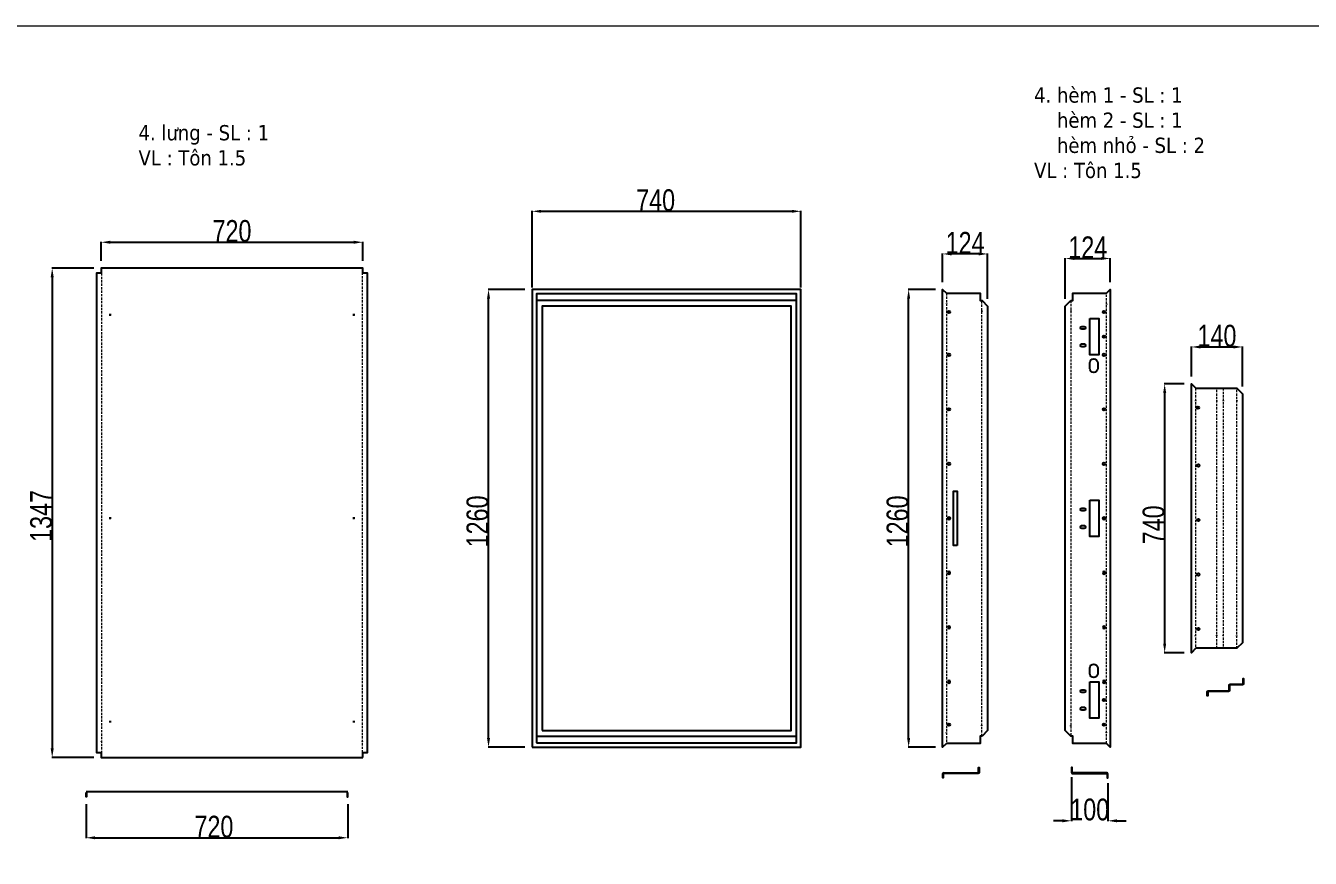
# Model space of a CAD drawing. Header units: inches. Extents: x 21 to 136330, y 8 to 58290.
# Drawn here: x 35459 to 38993, y 31518 to 33810 of the extents above; entities that cross this region are included whole.
import ezdxf
from ezdxf.enums import TextEntityAlignment as Align

# ---------------------------------------------------------------- set-up
doc = ezdxf.new("R2010")
doc.units = ezdxf.units.IN
doc.header["$MEASUREMENT"] = 0
doc.linetypes.add('HIDDEN', pattern=[9.525, 6.35, -3.175])
doc.layers.add('0 TĂNG CỨNG', color=7, linetype='Continuous', lineweight=15)
doc.layers.add('@.0.DM. NÉT ĐỨT', color=8, linetype='HIDDEN', lineweight=9)
doc.layers.add('@.0.DM. NÉT CHÍNH', color=7, linetype='Continuous')
doc.layers.add('@.DM. KÍCH THƯỚC', color=8, linetype='Continuous', transparency=0.2)
doc.layers.add('@.DM. KÍCH THƯỚC @ 1', color=8, linetype='Continuous', transparency=0.2)
doc.styles.add('ARIAL', font='arial.ttf')
doc.styles.add('Note Text (ISO)', font='tahoma.ttf')
doc.styles.add('roman', font='roman.shx', dxfattribs={"width": 0.8})
doc.styles.add('Tahoma (Input Text)', font='tahoma.ttf')
doc.dimstyles.new('Kích thước Duy Mạnh', dxfattribs={"dimtxt": 30, "dimasz": 25, "dimexe": 1.25, "dimexo": 20, "dimtad": 1, "dimdec": 1, "dimtxsty": 'roman', "dimcen": 2.5, "dimclrd": 8, "dimclre": 8, "dimclrt": 2, "dimadec": 0, "dimazin": 0, "dimtfac": 1, "dimtdec": 1, "dimtix": 1, "dimtmove": 0, "dimatfit": 3, "dimfxl": 1, "dimtfillclr": 1, "dimarcsym": 0})

# ---------------------------------------------------------------- blocks, each defined once
blk = doc.blocks.new('*D879')
at = {"layer": '@.DM. KÍCH THƯỚC', "color": 8, "lineweight": -2, "transparency": 16777216}
for p, q in [((35646.6, 33142.4), (35530.7, 33142.4)), ((35646.6, 31795.4), (35530.7, 31795.4))]:
    blk.add_line(p, q, dxfattribs=at)
at = {"layer": '@.DM. KÍCH THƯỚC', "lineweight": -2, "transparency": 16777216}
blk.add_line((35532, 33117.4), (35532, 31820.4), dxfattribs=at)
at = {"layer": '@.DM. KÍCH THƯỚC', "transparency": 16777216}
for points in [[(35527.8, 33117.4), (35536.1, 33117.4), (35532, 33142.4)], [(35527.8, 31820.4), (35536.1, 31820.4), (35532, 31795.4)]]:
    blk.add_solid(points, dxfattribs=at)
at = {"layer": 'Defpoints', "color": 0, "transparency": 16777216}
for p in [(35666.6, 33142.4), (35532, 31795.4), (35666.6, 31795.4)]:
    blk.add_point(p, dxfattribs=at)
at = {"layer": '@.DM. KÍCH THƯỚC', "color": 2, "transparency": 16777216, "insert": (35471.3, 32388.9), "char_height": 60, "attachment_point": 1, "rotation": 90, "style": 'roman'}
blk.add_mtext('1347', dxfattribs=at)
blk = doc.blocks.new('*D880')
at = {"layer": '@.DM. KÍCH THƯỚC', "color": 8, "lineweight": -2, "transparency": 16777216}
for p, q in [((37961.5, 33083.8), (37886.8, 33083.8)), ((37961.5, 31824), (37886.8, 31824))]:
    blk.add_line(p, q, dxfattribs=at)
at = {"layer": '@.DM. KÍCH THƯỚC', "lineweight": -2, "transparency": 16777216}
blk.add_line((37888.1, 31849), (37888.1, 33058.8), dxfattribs=at)
at = {"layer": '@.DM. KÍCH THƯỚC', "transparency": 16777216}
for points in [[(37883.9, 33058.8), (37892.2, 33058.8), (37888.1, 33083.8)], [(37883.9, 31849), (37892.2, 31849), (37888.1, 31824)]]:
    blk.add_solid(points, dxfattribs=at)
at = {"layer": 'Defpoints', "color": 0, "transparency": 16777216}
for p in [(37888.1, 33083.8), (37981.5, 33083.8), (37981.5, 31824)]:
    blk.add_point(p, dxfattribs=at)
at = {"layer": '@.DM. KÍCH THƯỚC', "color": 2, "transparency": 16777216, "insert": (37827.4, 32373.9), "char_height": 60, "attachment_point": 1, "rotation": 90, "style": 'roman'}
blk.add_mtext('1260', dxfattribs=at)
blk = doc.blocks.new('*D884')
at = {"layer": '@.DM. KÍCH THƯỚC', "color": 8, "lineweight": -2, "transparency": 16777216}
for p, q in [((35625, 31667.2), (35625, 31573.2)), ((36345, 31667.2), (36345, 31573.2))]:
    blk.add_line(p, q, dxfattribs=at)
at = {"layer": '@.DM. KÍCH THƯỚC', "lineweight": -2, "transparency": 16777216}
blk.add_line((35650, 31574.5), (36320, 31574.5), dxfattribs=at)
at = {"layer": '@.DM. KÍCH THƯỚC', "transparency": 16777216}
for points in [[(35650, 31578.7), (35650, 31570.3), (35625, 31574.5)], [(36320, 31578.7), (36320, 31570.3), (36345, 31574.5)]]:
    blk.add_solid(points, dxfattribs=at)
at = {"layer": 'Defpoints', "color": 0, "transparency": 16777216}
for p in [(35625, 31687.2), (36345, 31687.2), (36345, 31574.5)]:
    blk.add_point(p, dxfattribs=at)
at = {"layer": '@.DM. KÍCH THƯỚC', "color": 2, "transparency": 16777216, "insert": (35923.3, 31635.1), "char_height": 60, "attachment_point": 1, "style": 'roman'}
blk.add_mtext('720', dxfattribs=at)
blk = doc.blocks.new('KHUNG KT1')
at = {"color": 7}
blk.add_lwpolyline([(0, 0), (7128, 0), (7128, -5040), (0, -5040)], close=True, dxfattribs=at)
at = {"color": 1, "style": 'Tahoma (Input Text)', "flags": 8}
for tag, p in [('#01', (328.9, -4851.1)), ('#03', (1514.7, -4846.3)), ('#05', (2819, -4851.1)), ('#07', (4424, -4851.1)), ('#09', (5172.9, -4851.1)), ('#02', (189.8, -4995.1)), ('#04', (1755.3, -4995.1)), ('#06', (2727.8, -4995.1)), ('#08', (4382.7, -4995.1)), ('#10', (5172.9, -4995.1))]:
    blk.add_attdef(tag, p, '', height=60, dxfattribs=at)
blk.add_attdef('#11', text='', height=60, dxfattribs=at).set_placement((6996, -4961.6), align=Align.CENTER)
at = {"layer": '0 TĂNG CỨNG', "color": 1, "style": 'ARIAL'}
blk.add_attdef('#12', (852.8, -4987.6), '', height=60, dxfattribs=at)
blk = doc.blocks.new('*D920')
at = {"layer": '@.DM. KÍCH THƯỚC', "color": 8, "lineweight": -2, "transparency": 16777216}
for p, q in [((38646.3, 32823.8), (38591.2, 32823.8)), ((38646.3, 32084), (38591.2, 32084))]:
    blk.add_line(p, q, dxfattribs=at)
at = {"layer": '@.DM. KÍCH THƯỚC', "lineweight": -2, "transparency": 16777216}
blk.add_line((38592.4, 32109), (38592.4, 32798.8), dxfattribs=at)
at = {"layer": '@.DM. KÍCH THƯỚC', "transparency": 16777216}
for points in [[(38588.3, 32798.8), (38596.6, 32798.8), (38592.4, 32823.8)], [(38588.3, 32109), (38596.6, 32109), (38592.4, 32084)]]:
    blk.add_solid(points, dxfattribs=at)
at = {"layer": 'Defpoints', "color": 0, "transparency": 16777216}
for p in [(38592.4, 32823.8), (38666.3, 32823.8), (38666.3, 32084)]:
    blk.add_point(p, dxfattribs=at)
at = {"layer": '@.DM. KÍCH THƯỚC', "color": 2, "transparency": 16777216, "insert": (38531.8, 32382.2), "char_height": 60, "attachment_point": 1, "rotation": 90, "style": 'roman'}
blk.add_mtext('740', dxfattribs=at)
blk = doc.blocks.new('*U294')
at = {"layer": '@.0.DM. NÉT CHÍNH', "color": 0}
blk.add_circle((0, 0), 3.5, dxfattribs=at)
blk = doc.blocks.new('*U295')
at = {"layer": '@.0.DM. NÉT CHÍNH', "color": 0, "linetype": 'ByBlock', "lineweight": -2, "transparency": 16777216}
for p in [(0, 450), (0, 300), (0, 150), (0, 0)]:
    blk.add_blockref('*U294', p, dxfattribs=at)
blk = doc.blocks.new('*U296')
at = {"layer": '@.0.DM. NÉT CHÍNH', "color": 0}
blk.add_circle((0, 0), 3.5, dxfattribs=at)
blk = doc.blocks.new('*U297')
at = {"layer": '@.0.DM. NÉT CHÍNH', "color": 0, "linetype": 'ByBlock', "lineweight": -2, "transparency": 16777216}
for p in [(0, 450), (0, 300), (0, 150), (0, 0)]:
    blk.add_blockref('*U296', p, dxfattribs=at)
blk = doc.blocks.new('*U298')
at = {"layer": '@.0.DM. NÉT CHÍNH', "color": 0}
blk.add_circle((0, 0), 3.5, dxfattribs=at)
blk = doc.blocks.new('*U299')
at = {"layer": '@.0.DM. NÉT CHÍNH', "color": 0, "linetype": 'ByBlock', "lineweight": -2, "transparency": 16777216}
for p in [(0, 450), (0, 300), (0, 150), (0, 0)]:
    blk.add_blockref('*U298', p, dxfattribs=at)
blk = doc.blocks.new('*U300')
at = {"layer": '@.0.DM. NÉT CHÍNH', "color": 0}
blk.add_circle((0, 0), 3.5, dxfattribs=at)
blk = doc.blocks.new('*U301')
at = {"layer": '@.0.DM. NÉT CHÍNH', "color": 0, "linetype": 'ByBlock', "lineweight": -2, "transparency": 16777216}
for p in [(0, 450), (0, 300), (0, 150), (0, 0)]:
    blk.add_blockref('*U300', p, dxfattribs=at)
blk = doc.blocks.new('*U302')
at = {"layer": '@.0.DM. NÉT CHÍNH', "color": 0}
blk.add_circle((0, 0), 3.5, dxfattribs=at)
blk = doc.blocks.new('*U303')
at = {"layer": '@.0.DM. NÉT CHÍNH', "color": 0, "linetype": 'ByBlock', "lineweight": -2, "transparency": 16777216}
for p in [(0, 450), (0, 300), (0, 150), (0, 0)]:
    blk.add_blockref('*U302', p, dxfattribs=at)
blk = doc.blocks.new('*D923')
at = {"layer": '@.DM. KÍCH THƯỚC', "color": 8, "lineweight": -2, "transparency": 16777216}
for p, q in [((37981.5, 33103.8), (37981.5, 33182.8)), ((38105.3, 33057.9), (38105.3, 33182.8))]:
    blk.add_line(p, q, dxfattribs=at)
at = {"layer": '@.DM. KÍCH THƯỚC', "lineweight": -2, "transparency": 16777216}
blk.add_line((38080.3, 33181.5), (38006.5, 33181.5), dxfattribs=at)
at = {"layer": '@.DM. KÍCH THƯỚC', "transparency": 16777216}
for points in [[(38006.5, 33185.7), (38006.5, 33177.3), (37981.5, 33181.5)], [(38080.3, 33185.7), (38080.3, 33177.3), (38105.3, 33181.5)]]:
    blk.add_solid(points, dxfattribs=at)
at = {"layer": 'Defpoints', "color": 0, "transparency": 16777216}
for p in [(37981.5, 33181.5), (37981.5, 33083.8), (38105.3, 33037.9)]:
    blk.add_point(p, dxfattribs=at)
at = {"layer": '@.DM. KÍCH THƯỚC', "color": 2, "transparency": 16777216, "insert": (38043.4, 33212.1), "char_height": 60, "attachment_point": 5, "style": 'roman'}
blk.add_mtext('124', dxfattribs=at)
blk = doc.blocks.new('*D924')
at = {"layer": '@.DM. KÍCH THƯỚC', "color": 8, "lineweight": -2, "transparency": 16777216}
for p, q in [((38319, 33057.9), (38319, 33170.3)), ((38442.8, 33103.8), (38442.8, 33170.3))]:
    blk.add_line(p, q, dxfattribs=at)
at = {"layer": '@.DM. KÍCH THƯỚC', "lineweight": -2, "transparency": 16777216}
blk.add_line((38344, 33169), (38417.8, 33169), dxfattribs=at)
at = {"layer": '@.DM. KÍCH THƯỚC', "transparency": 16777216}
for points in [[(38344, 33173.2), (38344, 33164.9), (38319, 33169)], [(38417.8, 33173.2), (38417.8, 33164.9), (38442.8, 33169)]]:
    blk.add_solid(points, dxfattribs=at)
at = {"layer": 'Defpoints', "color": 0, "transparency": 16777216}
for p in [(38442.8, 33169), (38442.8, 33083.8), (38319, 33037.9)]:
    blk.add_point(p, dxfattribs=at)
at = {"layer": '@.DM. KÍCH THƯỚC', "color": 2, "transparency": 16777216, "insert": (38380.9, 33199.7), "char_height": 60, "attachment_point": 5, "style": 'roman'}
blk.add_mtext('124', dxfattribs=at)
blk = doc.blocks.new('*D925')
at = {"layer": '@.DM. KÍCH THƯỚC', "color": 8, "lineweight": -2, "transparency": 16777216}
for p, q in [((38666.3, 32843.8), (38666.3, 32926.7)), ((38806.3, 32816.4), (38806.3, 32926.7))]:
    blk.add_line(p, q, dxfattribs=at)
at = {"layer": '@.DM. KÍCH THƯỚC', "lineweight": -2, "transparency": 16777216}
blk.add_line((38691.3, 32925.5), (38781.3, 32925.5), dxfattribs=at)
at = {"layer": '@.DM. KÍCH THƯỚC', "transparency": 16777216}
for points in [[(38691.3, 32929.6), (38691.3, 32921.3), (38666.3, 32925.5)], [(38781.3, 32929.6), (38781.3, 32921.3), (38806.3, 32925.5)]]:
    blk.add_solid(points, dxfattribs=at)
at = {"layer": 'Defpoints', "color": 0, "transparency": 16777216}
for p in [(38806.3, 32925.5), (38666.3, 32823.8), (38806.3, 32796.4)]:
    blk.add_point(p, dxfattribs=at)
at = {"layer": '@.DM. KÍCH THƯỚC', "color": 2, "transparency": 16777216, "insert": (38736.3, 32956.1), "char_height": 60, "attachment_point": 5, "style": 'roman'}
blk.add_mtext('140', dxfattribs=at)
blk = doc.blocks.new('*D926')
at = {"layer": '@.DM. KÍCH THƯỚC', "color": 8, "lineweight": -2, "transparency": 16777216}
for p, q in [((38336.2, 31741.4), (38336.2, 31620)), ((38436.2, 31724.6), (38436.2, 31620))]:
    blk.add_line(p, q, dxfattribs=at)
at = {"layer": '@.DM. KÍCH THƯỚC', "lineweight": -2, "transparency": 16777216}
for p, q in [((38311.2, 31621.2), (38286.2, 31621.2)), ((38461.2, 31621.2), (38486.2, 31621.2))]:
    blk.add_line(p, q, dxfattribs=at)
at = {"layer": '@.DM. KÍCH THƯỚC', "transparency": 16777216}
for points in [[(38311.2, 31625.4), (38311.2, 31617.1), (38336.2, 31621.2)], [(38461.2, 31625.4), (38461.2, 31617.1), (38436.2, 31621.2)]]:
    blk.add_solid(points, dxfattribs=at)
at = {"layer": 'Defpoints', "color": 0, "transparency": 16777216}
for p in [(38336.2, 31761.4), (38436.2, 31744.6), (38436.2, 31621.2)]:
    blk.add_point(p, dxfattribs=at)
at = {"layer": '@.DM. KÍCH THƯỚC', "color": 2, "transparency": 16777216, "insert": (38386.2, 31651.9), "char_height": 60, "attachment_point": 5, "style": 'roman'}
blk.add_mtext('100', dxfattribs=at)
blk = doc.blocks.new('*D991')
at = {"layer": '@.DM. KÍCH THƯỚC', "color": 8, "lineweight": -2, "transparency": 16777216}
for p, q in [((36831.9, 33083.8), (36731.1, 33083.8)), ((36831.9, 31824), (36731.1, 31824))]:
    blk.add_line(p, q, dxfattribs=at)
at = {"layer": '@.DM. KÍCH THƯỚC', "lineweight": -2, "transparency": 16777216}
blk.add_line((36732.3, 31849), (36732.3, 33058.8), dxfattribs=at)
at = {"layer": '@.DM. KÍCH THƯỚC', "transparency": 16777216}
for points in [[(36728.1, 33058.8), (36736.5, 33058.8), (36732.3, 33083.8)], [(36728.1, 31849), (36736.5, 31849), (36732.3, 31824)]]:
    blk.add_solid(points, dxfattribs=at)
at = {"layer": 'Defpoints', "color": 0, "transparency": 16777216}
for p in [(36732.3, 33083.8), (36851.9, 33083.8), (36851.9, 31824)]:
    blk.add_point(p, dxfattribs=at)
at = {"layer": '@.DM. KÍCH THƯỚC', "color": 2, "transparency": 16777216, "insert": (36671.7, 32373.9), "char_height": 60, "attachment_point": 1, "rotation": 90, "style": 'roman'}
blk.add_mtext('1260', dxfattribs=at)
blk = doc.blocks.new('*D992')
at = {"layer": '@.DM. KÍCH THƯỚC', "color": 8, "lineweight": -2, "transparency": 16777216}
for p, q in [((36852, 33088.9), (36852, 33300.1)), ((37591.9, 33088.9), (37591.9, 33300.1))]:
    blk.add_line(p, q, dxfattribs=at)
at = {"layer": '@.DM. KÍCH THƯỚC', "lineweight": -2, "transparency": 16777216}
blk.add_line((36877, 33298.9), (37566.9, 33298.9), dxfattribs=at)
at = {"layer": '@.DM. KÍCH THƯỚC', "transparency": 16777216}
for points in [[(36877, 33303), (36877, 33294.7), (36852, 33298.9)], [(37566.9, 33303), (37566.9, 33294.7), (37591.9, 33298.9)]]:
    blk.add_solid(points, dxfattribs=at)
at = {"layer": 'Defpoints', "color": 0, "transparency": 16777216}
for p in [(37591.9, 33298.9), (36852, 33068.9), (37591.9, 33068.9)]:
    blk.add_point(p, dxfattribs=at)
at = {"layer": '@.DM. KÍCH THƯỚC', "color": 2, "transparency": 16777216, "insert": (37138.5, 33359.5), "char_height": 60, "attachment_point": 1, "style": 'roman'}
blk.add_mtext('740', dxfattribs=at)
blk = doc.blocks.new('*D993')
at = {"layer": '@.DM. KÍCH THƯỚC', "color": 8, "lineweight": -2, "transparency": 16777216}
for p, q in [((35666.6, 33162.4), (35666.6, 33214.9)), ((36386.6, 33162.4), (36386.6, 33214.9))]:
    blk.add_line(p, q, dxfattribs=at)
at = {"layer": '@.DM. KÍCH THƯỚC', "lineweight": -2, "transparency": 16777216}
blk.add_line((35691.6, 33213.7), (36361.6, 33213.7), dxfattribs=at)
at = {"layer": '@.DM. KÍCH THƯỚC', "transparency": 16777216}
for points in [[(35691.6, 33217.8), (35691.6, 33209.5), (35666.6, 33213.7)], [(36361.6, 33217.8), (36361.6, 33209.5), (36386.6, 33213.7)]]:
    blk.add_solid(points, dxfattribs=at)
at = {"layer": 'Defpoints', "color": 0, "transparency": 16777216}
for p in [(36386.6, 33213.7), (35666.6, 33142.4), (36386.6, 33142.4)]:
    blk.add_point(p, dxfattribs=at)
at = {"layer": '@.DM. KÍCH THƯỚC', "color": 2, "transparency": 16777216, "insert": (36026.6, 33244.3), "char_height": 60, "attachment_point": 5, "style": 'roman'}
blk.add_mtext('720', dxfattribs=at)

msp = doc.modelspace()

# ---------------------------------------------------------------- linework, layer by layer
at = {"layer": '@.0.DM. NÉT CHÍNH'}
for p, q in [((35666.6175, 33128.3906), (35667.8209, 33128.3906)), ((36386.4979, 33128.3906), (36385.2945, 33128.3906)), ((38730.9501, 31978.6884), (38730.9501, 31978.7591)), ((35666.6175, 31809.3906), (35667.8209, 31809.3906)), ((36386.4979, 31809.3906), (36385.2945, 31809.3906)), ((38003.4586, 31752.877), (38003.4586, 31752.9478)), ((38414.6561, 31752.877), (38414.6561, 31752.9478)), ((35625.0154, 31702.2017), (36345.0154, 31702.2017)), ((36345.0154, 31700.7017), (35625.0154, 31700.7017))]:
    msp.add_line(p, q, dxfattribs=at)
at = {"layer": '@.0.DM. NÉT CHÍNH', "color": 1}
for p, q in [((37992.2272, 33045.3925), (37992.2272, 33043.8925)), ((38432.0725, 33044.1702), (38432.0725, 33042.6702)), ((35694.0577, 33013.8906), (35689.0577, 33013.8906)), ((35691.5577, 33011.3906), (35691.5577, 33016.3906)), ((36364.0577, 33013.8906), (36359.0577, 33013.8906)), ((36361.5577, 33011.3906), (36361.5577, 33016.3906)), ((38089.6201, 33025.0143), (38089.6201, 33023.5143)), ((38334.6796, 33025.9238), (38334.6796, 33024.4238)), ((38676.9651, 32777.9471), (38676.9651, 32776.4471)), ((38735.858, 32777.4511), (38735.858, 32775.9511)), ((38753.2509, 32777.6991), (38753.2509, 32776.1991)), ((38790.6439, 32777.9471), (38790.6439, 32776.4471)), ((35694.0577, 32453.8906), (35689.0577, 32453.8906)), ((35691.5577, 32451.3906), (35691.5577, 32456.3906)), ((36364.0577, 32453.8906), (36359.0577, 32453.8906)), ((36361.5577, 32451.3906), (36361.5577, 32456.3906)), ((38676.9651, 32129.8341), (38676.9651, 32131.3341)), ((38735.858, 32130.3301), (38735.858, 32131.8301)), ((38753.2509, 32130.0821), (38753.2509, 32131.5821)), ((38790.6439, 32129.8341), (38790.6439, 32131.3341)), ((35694.0577, 31893.8906), (35689.0577, 31893.8906)), ((35691.5577, 31891.3906), (35691.5577, 31896.3906)), ((36364.0577, 31893.8906), (36359.0577, 31893.8906)), ((36361.5577, 31891.3906), (36361.5577, 31896.3906)), ((38089.6201, 31882.7669), (38089.6201, 31884.2669)), ((38334.6796, 31881.8573), (38334.6796, 31883.3573)), ((37992.2272, 31862.3887), (37992.2272, 31863.8887)), ((38432.0725, 31863.6109), (38432.0725, 31865.1109)), ((35667.8613, 31838.2981), (35667.8613, 31839.7981)), ((36385.2542, 31839.1486), (36385.2542, 31840.6486))]:
    msp.add_line(p, q, dxfattribs=at)
at = {"layer": '@.0.DM. NÉT CHÍNH'}
for points in [[(36386.5577, 31795.3906), (36386.5577, 31809.3906), (36398.9506, 31809.3906), (36398.9506, 33128.3906), (36386.5577, 33128.3906), (36386.5577, 33142.3906), (35666.5577, 33142.3906), (35666.5577, 33128.3906), (35654.1648, 33128.3906), (35654.1648, 31809.3906), (35666.5577, 31809.3906), (35666.5577, 31795.3906)], [(36851.9273, 31823.8906), (37591.9273, 31823.8906), (37591.9273, 33083.8273), (36851.9273, 33083.8273)], [(38089.8873, 31854.4613), (38084.9236, 31854.4613), (38084.9236, 31834.3906), (37991.96, 31834.3906), (37981.5307, 31823.9613), (37981.5307, 33083.8199), (37991.96, 33073.3906), (38084.9236, 33073.3906), (38084.9236, 33053.3199), (38089.8873, 33053.3199), (38105.3166, 33037.8906), (38105.3166, 31869.8906)], [(38334.4124, 33053.3199), (38339.3761, 33053.3199), (38339.3761, 33073.3906), (38432.3397, 33073.3906), (38442.769, 33083.8199), (38442.769, 31823.9613), (38432.3397, 31834.3906), (38339.3761, 31834.3906), (38339.3761, 31854.4613), (38334.4124, 31854.4613), (38318.9832, 31869.8906), (38318.9832, 33037.8906)], [(36863.9273, 31835.8906), (37579.9273, 31835.8906), (37579.9273, 33071.8273), (36863.9273, 33071.8273)], [(36863.9273, 31854.3906), (37579.9273, 31854.3906), (37579.9273, 33053.3906), (36863.9273, 33053.3906)], [(36879.4273, 31869.8906), (37564.4273, 31869.8906), (37564.4273, 33037.8906), (36879.4273, 33037.8906)], [(38806.3403, 32796.3906), (38806.3403, 32111.3906), (38790.911, 32095.9613), (38737.5545, 32095.9613), (38734.1616, 32096.0906), (38678.3979, 32096.0906), (38666.2686, 32083.9613), (38666.2686, 32823.8199), (38678.3979, 32811.6906), (38734.1616, 32811.6906), (38737.5545, 32811.8199), (38790.911, 32811.8199)]]:
    msp.add_lwpolyline(points, close=True, dxfattribs=at)
at = {"layer": '@.0.DM. NÉT CHÍNH', "color": 2}
for points in [[(38370.8761, 32974.1406), (38364.8761, 32974.1406, -1), (38364.8761, 32982.1406), (38370.8761, 32982.1406, -1)], [(38370.8761, 32925.6406), (38364.8761, 32925.6406, -1), (38364.8761, 32933.6406), (38370.8761, 32933.6406, -1)], [(38408.3761, 32881.3906), (38408.3761, 32866.3906, -1), (38386.3761, 32866.3906), (38386.3761, 32881.3906, -1)], [(38370.8761, 32474.1406), (38364.8761, 32474.1406, -1), (38364.8761, 32482.1406), (38370.8761, 32482.1406, -1)], [(38370.8761, 32425.6406), (38364.8761, 32425.6406, -1), (38364.8761, 32433.6406), (38370.8761, 32433.6406, -1)], [(38408.3761, 32041.3906), (38408.3761, 32026.3906, -1), (38386.3761, 32026.3906), (38386.3761, 32041.3906, -1)], [(38370.8761, 31974.1406), (38364.8761, 31974.1406, -1), (38364.8761, 31982.1406), (38370.8761, 31982.1406, -1)], [(38370.8761, 31925.6406), (38364.8761, 31925.6406, -1), (38364.8761, 31933.6406), (38370.8761, 31933.6406, -1)]]:
    msp.add_lwpolyline(points, format="xyb", close=True, dxfattribs=at)
for points in [[(38386.3761, 33003.8906), (38411.3761, 33003.8906), (38411.3761, 32903.8906), (38386.3761, 32903.8906)], [(38021.9236, 32378.8906), (38011.9236, 32378.8906), (38011.9236, 32528.8906), (38021.9236, 32528.8906)], [(38386.3761, 32503.8906), (38411.3761, 32503.8906), (38411.3761, 32403.8906), (38386.3761, 32403.8906)], [(38386.3761, 32003.8906), (38411.3761, 32003.8906), (38411.3761, 31903.8906), (38386.3761, 31903.8906)]]:
    msp.add_lwpolyline(points, close=True, dxfattribs=at)
at = {"layer": '@.0.DM. NÉT CHÍNH'}
for points in [[(38709.4501, 31975.6884, -0.414213562), (38712.4501, 31978.6884), (38767.9501, 31978.6884, 0.414213562), (38769.4501, 31980.1884), (38769.4501, 31994.1884, -0.414213562), (38772.4501, 31997.1884), (38806.4501, 31997.1884, 0.414213562), (38807.9501, 31998.6884), (38807.9501, 32012.6884), (38809.4501, 32012.6884), (38809.4501, 31998.6884, -0.414213562), (38806.4501, 31995.6884), (38772.4501, 31995.6884, 0.414213562), (38770.9501, 31994.1884), (38770.9501, 31980.1884, -0.414213562), (38767.9501, 31977.1884), (38712.4501, 31977.1884, 0.414213562), (38710.9501, 31975.6884), (38710.9501, 31965.1884), (38709.4501, 31965.1884), (38709.4501, 31975.6884), (38709.4501, 31975.7591), (38709.451, 31975.7591)], [(37981.9586, 31749.877, -0.414213562), (37984.9586, 31752.877), (38078.9586, 31752.877, 0.414213562), (38080.4586, 31754.377), (38080.4586, 31768.377), (38081.9586, 31768.377), (38081.9586, 31754.377, -0.414213562), (38078.9586, 31751.377), (37984.9586, 31751.377, 0.414213562), (37983.4586, 31749.877), (37983.4586, 31739.377), (37981.9586, 31739.377), (37981.9586, 31749.877), (37981.9586, 31749.9478), (37981.9595, 31749.9478)], [(38436.1561, 31749.877, 0.414213562), (38433.1561, 31752.877), (38339.1561, 31752.877, -0.414213562), (38337.6561, 31754.377), (38337.6561, 31768.377), (38336.1561, 31768.377), (38336.1561, 31754.377, 0.414213562), (38339.1561, 31751.377), (38433.1561, 31751.377, -0.414213562), (38434.6561, 31749.877), (38434.6561, 31739.377), (38436.1561, 31739.377), (38436.1561, 31749.877), (38436.1561, 31749.9478), (38436.1553, 31749.9478)]]:
    msp.add_lwpolyline(points, format="xyb", dxfattribs=at)
for points in [[(35626.5154, 31699.2017), (35626.5154, 31687.2017), (35625.0154, 31687.2017), (35625.0154, 31699.2017)], [(36343.5154, 31699.2017), (36343.5154, 31687.2017), (36345.0154, 31687.2017), (36345.0154, 31699.2017)]]:
    msp.add_lwpolyline(points, dxfattribs=at)
at = {"layer": '@.0.DM. NÉT CHÍNH', "color": 2}
for centre in [(37998.9236, 33021.8199), (38425.3761, 33021.8199), (38425.3761, 32953.8906), (38425.3761, 31953.8906), (37998.9236, 31885.9613), (38425.3761, 31885.9613)]:
    msp.add_circle(centre, 3.5, dxfattribs=at)
at = {"layer": '@.0.DM. NÉT CHÍNH'}
for centre in [(38683.6616, 32758.3906), (37998.9236, 32453.8906), (38425.3761, 32453.8906), (38685.2573, 32149.3268)]:
    msp.add_circle(centre, 3.5, dxfattribs=at)
for centre, start, end in [((37984.9586, 31749.9478), 90, 180), ((38433.1561, 31749.9478), 0, 90)]:
    msp.add_arc(centre, 3, start, end, dxfattribs=at)
for points in [[(37984.5863, 31752.8533), (37984.7078, 31752.9156), (37984.8332, 31752.9478), (37984.9586, 31752.9478), (38003.4586, 31752.9478), (38021.9586, 31752.9478), (38040.4586, 31752.9478), (38040.9586, 31752.9478), (38041.4586, 31752.9478), (38041.9586, 31752.9478), (38042.9586, 31752.9478), (38043.9586, 31752.9478), (38044.9586, 31752.9478)], [(38433.5284, 31752.8533), (38433.4069, 31752.9156), (38433.2815, 31752.9478), (38433.1561, 31752.9478), (38414.6561, 31752.9478), (38396.1561, 31752.9478), (38377.6561, 31752.9478), (38377.1561, 31752.9478), (38376.6561, 31752.9478), (38376.1561, 31752.9478), (38375.1561, 31752.9478), (38374.1561, 31752.9478), (38373.1561, 31752.9478)]]:
    msp.add_open_spline(points, degree=3, knots=[0, 0, 0, 0, 0.250871339, 0.250871339, 0.250871339, 1.250871339, 1.250871339, 1.250871339, 2.250871339, 2.250871339, 2.250871339, 3.250871339, 3.250871339, 3.250871339, 3.250871339], dxfattribs=at)
at = {"layer": '@.0.DM. NÉT ĐỨT'}
for p, q in [((35667.8613, 33128.3906), (35667.8613, 31809.3906)), ((36385.2542, 31809.3906), (36385.2542, 33128.3906)), ((37992.2272, 33073.4839), (37992.2272, 31834.2972)), ((38089.6201, 31854.4613), (38089.6201, 33053.3199)), ((38334.6796, 33053.3199), (38334.6796, 31854.4613)), ((38432.0725, 31834.2972), (38432.0725, 33073.4839)), ((38676.9651, 32811.6906), (38676.9651, 32096.0906)), ((38735.858, 32096.0259), (38735.858, 32811.7552)), ((38753.2509, 32811.8199), (38753.2509, 32095.9613)), ((38790.6439, 32095.9613), (38790.6439, 32811.8199))]:
    msp.add_line(p, q, dxfattribs=at)

# ---------------------------------------------------------------- block references
at = {"layer": '0 TĂNG CỨNG', "color": 1, "xscale": 0.8792977987369557, "yscale": 0.8792977987369557, "zscale": 0.8792977987369557}
msp.add_blockref('KHUNG KT1', (33067.756, 33809.8155), dxfattribs=at)
at = {"layer": '@.0.DM. NÉT CHÍNH', "color": 1}
for name, p in [('*U295', (37998.9236, 32453.8906)), ('*U299', (38425.3761, 32453.8906)), ('*U303', (38685.2573, 32149.3268))]:
    msp.add_blockref(name, p, dxfattribs=at)
at = {"layer": '@.0.DM. NÉT CHÍNH', "color": 1, "xscale": -1, "rotation": 180}
for name, p in [('*U297', (37998.9236, 32453.8906)), ('*U301', (38425.3761, 32453.8906))]:
    msp.add_blockref(name, p, dxfattribs=at)

# ---------------------------------------------------------------- texts
at = {"layer": '@.0.DM. NÉT CHÍNH', "color": 2, "char_height": 41.999999, "width": 551.411705, "attachment_point": 1, "line_spacing_factor": 0.987884, "style": 'Note Text (ISO)'}
for s, insert in [('\\fTahoma|b0|i0;4. hèm 1 - SL : 1\\P\\fTahoma|b0|i0;    hèm 2 - SL : 1\\P\\fTahoma|b0|i0;    hèm nhỏ - SL : 2\\P\\fTahoma|b0|i0;VL : Tôn 1.5\\P', (38233.1809, 33639.9277)), ('\\fTahoma|b0|i0;4. lưng - SL : 1\\P\\fTahoma|b0|i0;VL : Tôn 1.5\\P', (35769.4107, 33536.231))]:
    msp.add_mtext(s, dxfattribs=dict(at, insert=insert))

# ---------------------------------------------------------------- dimensions: what is measured, and where the dimension line sits
at = {"layer": '@.DM. KÍCH THƯỚC @ 1', "color": 0}
for base, p1, p2, angle, picture, middle in [((37591.8566, 33298.8542), (36851.998, 33068.8906), (37591.8566, 33068.8906), 180, '*D992', (37200.2504, 33298.8542)), ((35531.9684, 31795.3906), (35666.5577, 33142.3906), (35666.5577, 31795.3906), 90, '*D879', (35531.9684, 32468.8906)), ((36732.3105, 33083.8273), (36851.9273, 31823.9613), (36851.9273, 33083.8273), 90, '*D991', (36732.3105, 32453.8906)), ((37888.0581, 33083.8199), (37981.5307, 31823.9613), (37981.5307, 33083.8199), 90, '*D880', (37888.0581, 32453.8906)), ((38592.4317, 32823.8199), (38666.2686, 32083.9613), (38666.2686, 32823.8199), 270, '*D920', (38592.4317, 32443.8917)), ((36345.0154, 31574.4959), (35625.0154, 31687.2017), (36345.0154, 31687.2017), 180, '*D884', (35985.0154, 31574.4959))]:
    dim = msp.add_linear_dim(base=base, p1=p1, p2=p2, angle=angle, dimstyle='Kích thước Duy Mạnh', override={"dimscale": 1, "dimtxt": 60, "dimdec": 0, "dimclrd": 256, "dimtdec": 0, "dimtix": 1, "dimtofl": 0, "dimtmove": 0, "dimatfit": 1}, dxfattribs=at)
    dim.commit()
    dim.dimension.update_dxf_attribs({"geometry": picture, "text_midpoint": middle, "dimtype": 128})
for base, p1, p2, picture, middle in [((36386.5577, 33213.6709), (35666.5577, 33142.3906), (36386.5577, 33142.3906), '*D993', (36026.5577, 33244.2959)), ((37981.5307, 33181.5055), (38105.3166, 33037.8906), (37981.5307, 33083.8199), '*D923', (38043.4236, 33212.1305)), ((38442.769, 33169.026), (38318.9832, 33037.8906), (38442.769, 33083.8199), '*D924', (38380.8761, 33199.651)), ((38806.3403, 32925.4772), (38666.2686, 32823.8199), (38806.3403, 32796.3906), '*D925', (38736.3045, 32956.1022)), ((38436.1561, 31621.2352), (38336.1561, 31761.377), (38436.1561, 31744.627), '*D926', (38386.1561, 31651.8602))]:
    dim = msp.add_linear_dim(base=base, p1=p1, p2=p2, dimstyle='Kích thước Duy Mạnh', override={"dimscale": 1, "dimtxt": 60, "dimdec": 0, "dimclrd": 256, "dimtdec": 0, "dimtix": 1, "dimtofl": 0, "dimtmove": 0, "dimatfit": 1}, dxfattribs=at)
    dim.commit()
    dim.dimension.update_dxf_attribs({"geometry": picture, "text_midpoint": middle})

doc.saveas('drawing.dxf')
